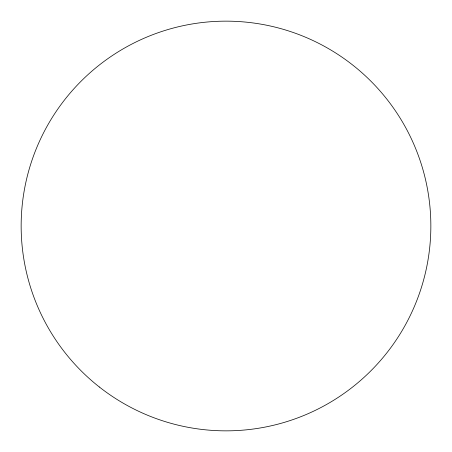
<?xml version="1.0" encoding="UTF-8"?>
<svg xmlns="http://www.w3.org/2000/svg" width="452" height="452" viewBox="0 0 452 452"><rect width="100%" height="100%" fill="white"/><g stroke="black" fill="none" stroke-linecap="round" stroke-linejoin="round"><path stroke-width="0.68" d="M99.361 387.014A204.846 204.846 0 0 0 428.762 255.165A204.846 204.846 0 0 0 149.878 35.821A204.846 204.846 0 0 0 99.361 387.014"/></g></svg>
